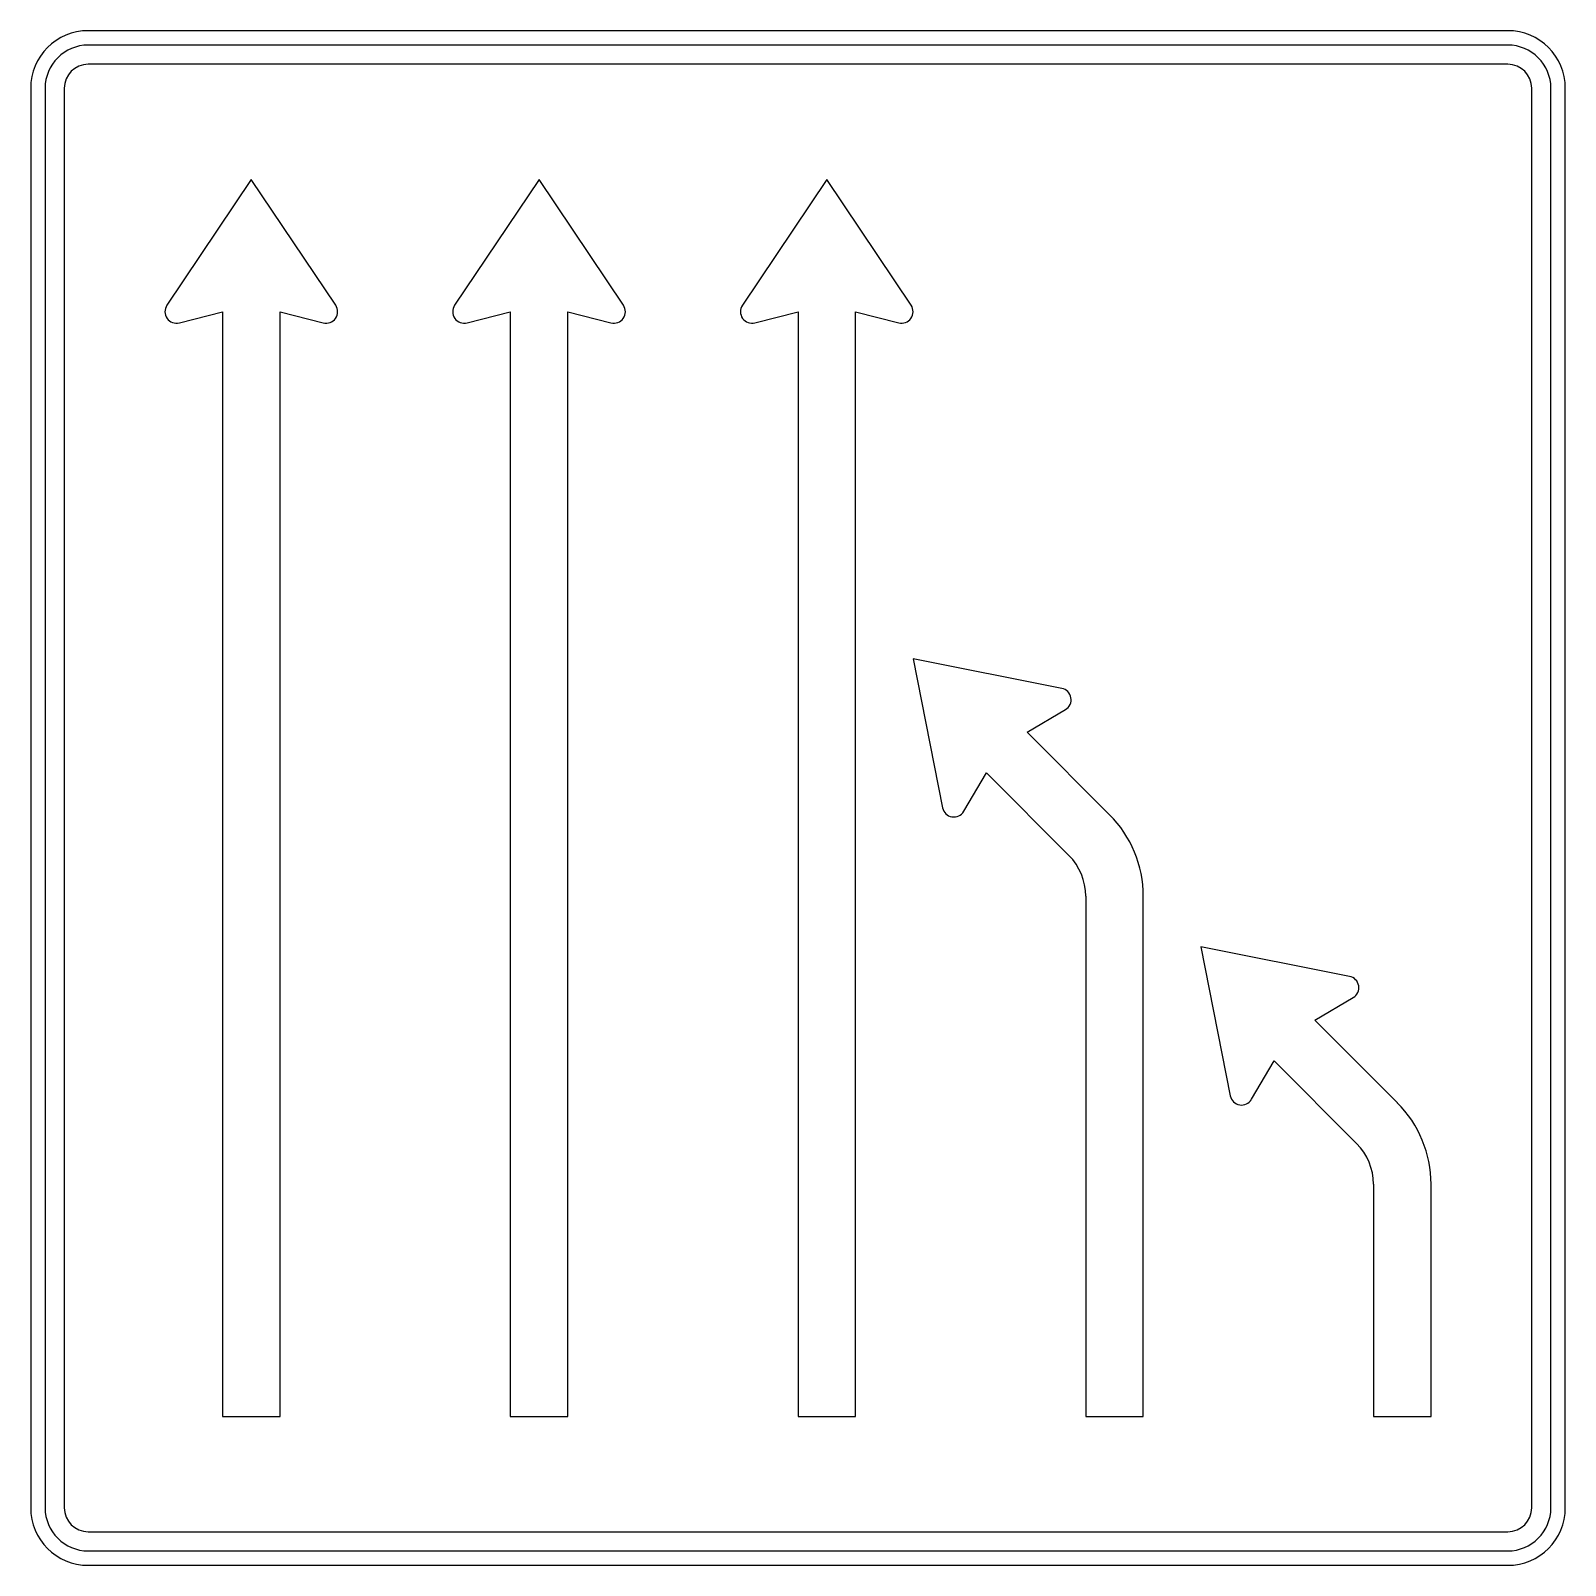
# Model space of a CAD drawing. Extents: x 0 to 1600, y 0 to 1600.
import ezdxf

# ---------------------------------------------------------------- set-up
doc = ezdxf.new("R2010")
doc.units = 0
doc.header["$LTSCALE"] = 25
doc.linetypes.add('AUSGEZOGEN', pattern=[0])
doc.layers.get('0').update_dxf_attribs({"linetype": 'AUSGEZOGEN'})

msp = doc.modelspace()

# ---------------------------------------------------------------- linework, layer by layer
for p, q in [((1540, 1600), (60, 1600)), ((1540, 1585), (60, 1585)), ((1540, 1565), (60, 1565)), ((0, 1540), (0, 60)), ((15, 1540), (15, 60)), ((35, 1540), (35, 60)), ((1565, 60), (1565, 1540)), ((1585, 60), (1585, 1540)), ((1600, 60), (1600, 1540)), ((230, 1445), (142, 1313.7)), ((318, 1313.7), (230, 1445)), ((530, 1445), (442, 1313.7)), ((618, 1313.7), (530, 1445)), ((830, 1445), (742, 1313.7)), ((918, 1313.7), (830, 1445)), ((155, 1295.4), (200, 1307)), ((200, 1307), (200, 155)), ((260, 1307), (305, 1295.4)), ((260, 155), (260, 1307)), ((455, 1295.4), (500, 1307)), ((500, 1307), (500, 155)), ((560, 1307), (605, 1295.4)), ((560, 155), (560, 1307)), ((755, 1295.4), (800, 1307)), ((800, 1307), (800, 155)), ((860, 1307), (905, 1295.4)), ((860, 155), (860, 1307)), ((1075.1, 914.3), (920, 945)), ((920, 945), (950.7, 789.9)), ((1038.8, 868.6), (1078.8, 892.2)), ((1124.9, 782.6), (1038.8, 868.6)), ((972.8, 786.2), (996.4, 826.2)), ((996.4, 826.2), (1082.4, 740.1)), ((1100, 697.7), (1100, 155)), ((1160, 155), (1160, 697.7)), ((1375.1, 614), (1220, 644.7)), ((1220, 644.7), (1250.7, 489.6)), ((1338.8, 568.3), (1378.8, 591.9)), ((1424.9, 482.3), (1338.8, 568.3)), ((1272.8, 485.9), (1296.4, 525.9)), ((1296.4, 525.9), (1382.4, 439.8)), ((1400, 397.4), (1400, 155)), ((1460, 155), (1460, 397.4)), ((200, 155), (260, 155)), ((500, 155), (560, 155)), ((800, 155), (860, 155)), ((1100, 155), (1160, 155)), ((1400, 155), (1460, 155)), ((60, 35), (1540, 35)), ((60, 15), (1540, 15)), ((60, 0), (1540, 0))]:
    msp.add_line(p, q)
for centre, radius, start, end in [((60, 1540), 60, 90, 180), ((1540, 1540), 60, 0, 90), ((60, 1540), 45, 90, 180), ((1540, 1540), 45, 0, 90), ((60, 1540), 25, 90, 180), ((1540, 1540), 25, 0, 90), ((152, 1307), 12, 146.195, 284.475), ((308, 1307), 12, 255.525, 393.805), ((452, 1307), 12, 146.195, 284.475), ((608, 1307), 12, 255.525, 393.805), ((752, 1307), 12, 146.195, 284.475), ((908, 1307), 12, 255.525, 393.805), ((1072.8, 902.5), 12, 300.52, 438.805), ((962.5, 792.2), 12, 191.195, 329.48), ((1040, 697.7), 120, 0, 45), ((1040, 697.7), 60, 0, 45), ((1372.8, 602.2), 12, 300.52, 438.805), ((1262.5, 491.9), 12, 191.195, 329.48), ((1340, 397.4), 120, 0, 45), ((1340, 397.4), 60, 0, 45), ((60, 60), 60, 180, 270), ((60, 60), 45, 180, 270), ((60, 60), 25, 180, 270), ((1540, 60), 60, 270, 360), ((1540, 60), 45, 270, 360), ((1540, 60), 25, 270, 360)]:
    msp.add_arc(centre, radius, start, end)

doc.saveas('drawing.dxf')
